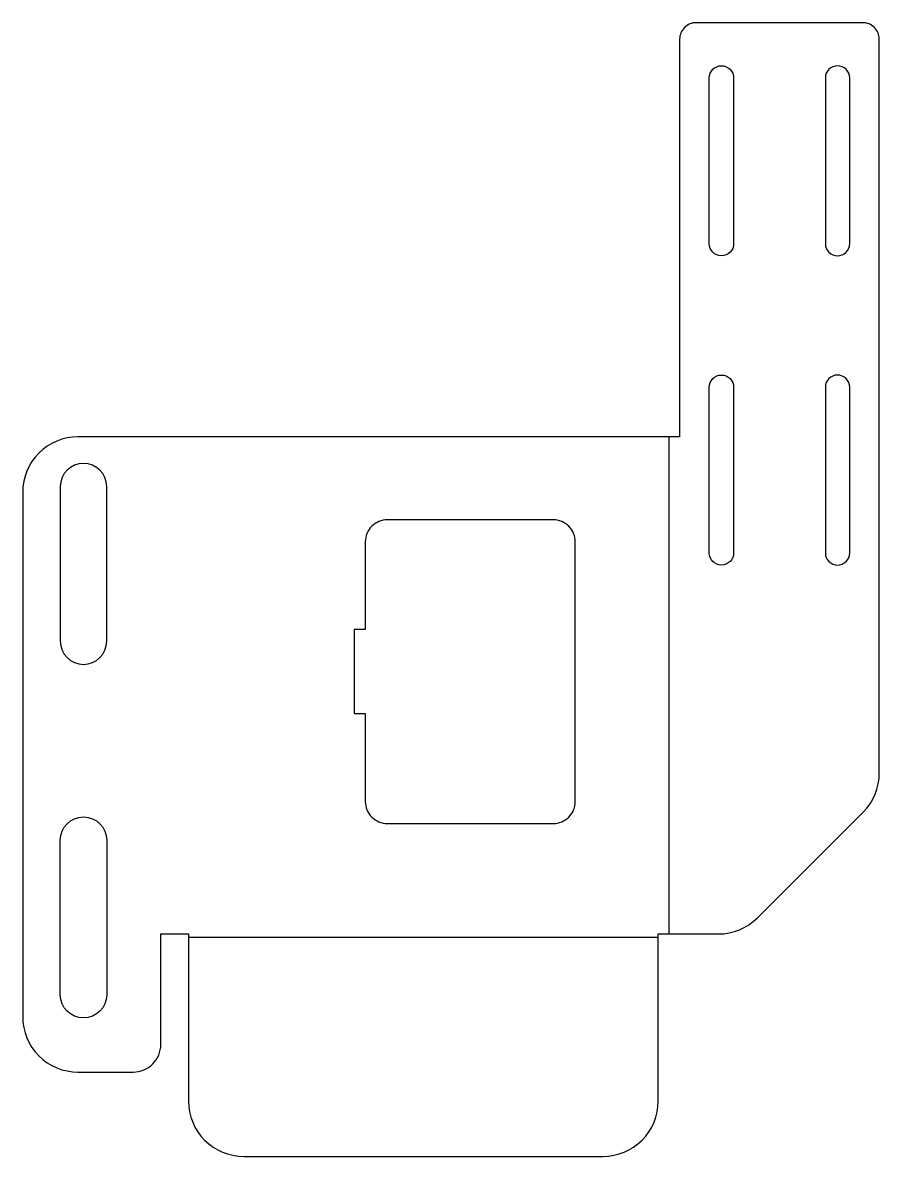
# Model space of a CAD drawing. Extents: x -155 to 0, y -85 to 120.
import ezdxf

# ---------------------------------------------------------------- set-up
doc = ezdxf.new("R2010")
doc.units = 0

msp = doc.modelspace()

# ---------------------------------------------------------------- linework, layer by layer
at = {"layer": '1'}
for points in [[(-155.01, 35), (-155.01, -60, 0.414214), (-145.01, -70), (-135.01, -70, 0.414214), (-130.01, -65), (-130.01, -45), (-125.01, -45), (-125.01, -75.26, 0.414214), (-115.01, -85.26), (-50.01, -85.26, 0.414214), (-40.01, -75.26), (-40.01, -45), (-29.14, -45, 0.198912), (-22.07, -42.07), (-2.93, -22.93, 0.198912), (0, -15.86), (0, 117, 0.414214), (-3, 120), (-33.13, 120, 0.414214), (-36.13, 117), (-36.13, 45), (-145.01, 45, 0.414214)], [(-30.77, 110, -1), (-26.36, 110), (-26.36, 80, -1), (-30.77, 80)], [(-9.76, 110), (-9.76, 80, 1), (-5.36, 80), (-5.36, 110, 1)], [(-30.77, 54, -1), (-26.36, 54), (-26.36, 24, -1), (-30.77, 24)], [(-9.76, 54), (-9.76, 24, 1), (-5.36, 24), (-5.36, 54, 1)], [(-148.21, 36), (-148.21, 8, 1), (-139.81, 8), (-139.81, 36, 1)], [(-95.01, 10.1), (-95.01, -5.1), (-93.01, -5.1), (-93.01, -21, 0.414214), (-89.01, -25), (-59.01, -25, 0.414214), (-55.01, -21), (-55.01, 26, 0.414214), (-59.01, 30), (-89.01, 30, 0.414214), (-93.01, 26), (-93.01, 10.1)], [(-148.21, -28, -1), (-139.81, -28), (-139.81, -56, -1), (-148.21, -56)]]:
    msp.add_lwpolyline(points, format="xyb", close=True, dxfattribs=at)
at = {"layer": '2'}
for p, q in [((-38.07, 45), (-38.07, -45)), ((-40.01, -45.65), (-125.01, -45.65))]:
    msp.add_line(p, q, dxfattribs=at)

doc.saveas('drawing.dxf')
